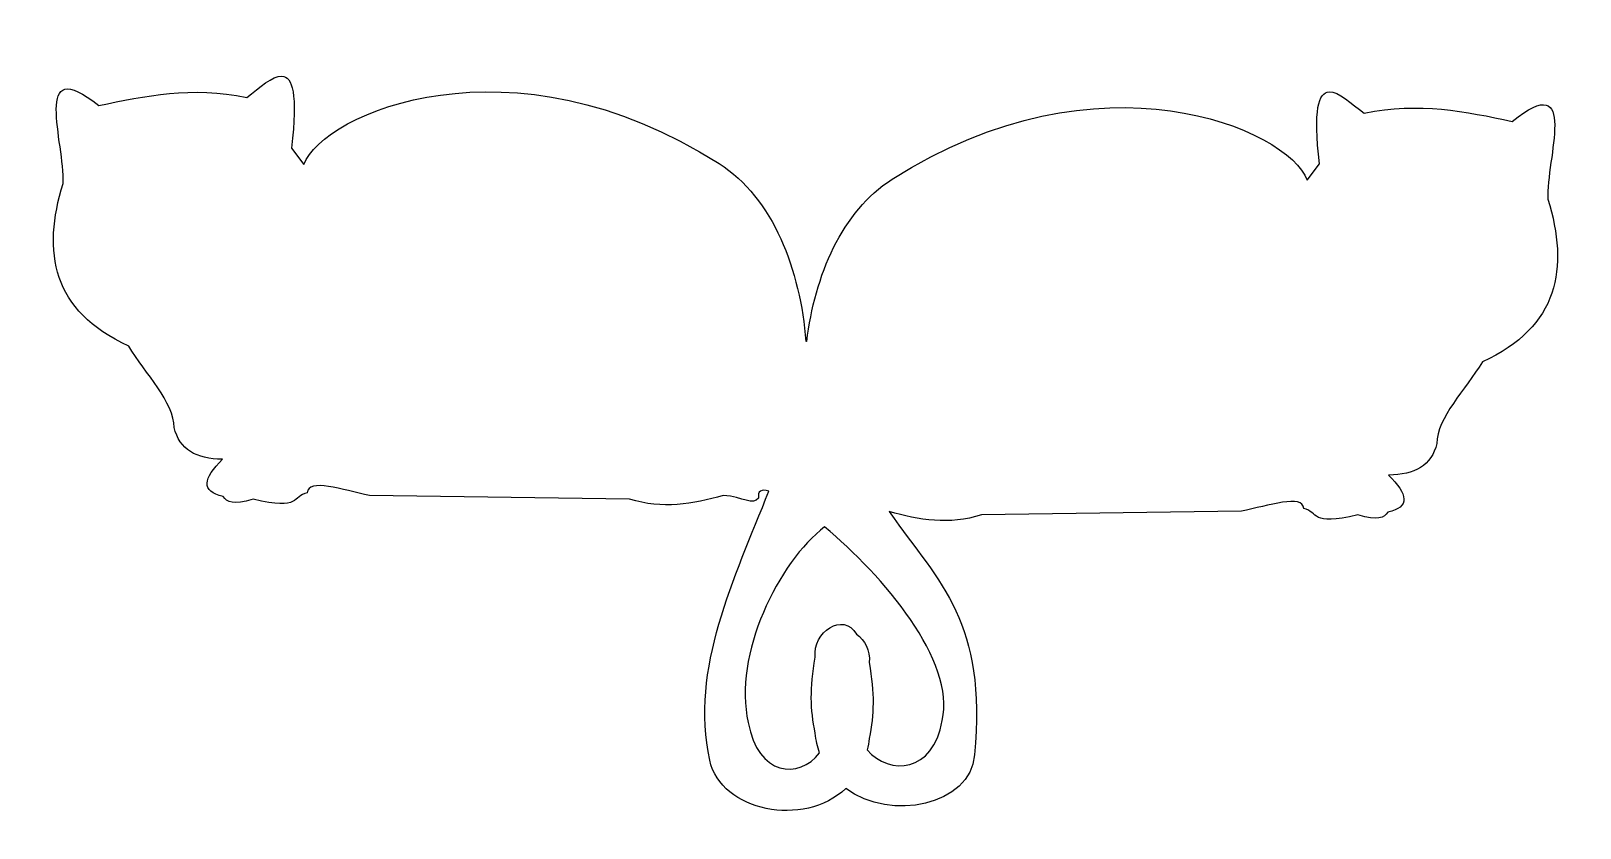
# Model space of a CAD drawing. Header units: centimetres. Extents: x -9.3 to 9, y -5 to 4.4.
import ezdxf

# ---------------------------------------------------------------- set-up
doc = ezdxf.new("R2010")
doc.units = ezdxf.units.CM
doc.header["$MEASUREMENT"] = 0
doc.layers.add('Layer 1', color=7, linetype='Continuous')

msp = doc.modelspace()

# ---------------------------------------------------------------- linework, layer by layer
at = {"layer": 'Layer 1'}
for points, knots in [([(-6.33232, 3.82428), (-6.4417, 3.83012), (-6.59702, 3.68749), (-6.74375, 3.57297), (-6.74375, 3.57297), (-7.39668, 3.70753), (-7.94282, 3.59217), (-8.48831, 3.4769), (-8.48831, 3.4769), (-9.28839, 4.116), (-8.88457, 3.03027), (-8.91088, 2.56006), (-8.91088, 2.56006), (-9.15686, 1.74654), (-9.04269, 1.05674), (-8.13676, 0.64007), (-8.13676, 0.64007), (-7.94039, 0.31786), (-7.60135, -0.023), (-7.60072, -0.31993), (-7.60072, -0.31993), (-7.54031, -0.57745), (-7.34064, -0.69143), (-7.03266, -0.69307), (-7.03266, -0.69307), (-7.25782, -0.91758), (-7.29247, -1.07618), (-7.02291, -1.13025), (-7.02291, -1.13025), (-6.98318, -1.19792), (-6.90219, -1.23638), (-6.67135, -1.16297), (-6.67135, -1.16297), (-6.09761, -1.30108), (-6.21543, -1.12629), (-6.03228, -1.08779), (-6.03228, -1.08779), (-6.02724, -0.91306), (-5.61443, -1.05412), (-5.29923, -1.11981), (-5.29923, -1.11981), (-5.29923, -1.11981), (-2.23476, -1.16297), (-2.23476, -1.16297), (-2.23476, -1.16297), (-1.85027, -1.28473), (-1.48788, -1.2235), (-1.13066, -1.11981), (-1.13066, -1.11981), (-0.89084, -1.13756), (-0.78709, -1.24305), (-0.71506, -1.15044), (-0.71506, -1.15044), (-0.72952, -1.06736), (-0.68222, -1.04392), (-0.59323, -1.06829), (-0.59323, -1.06829), (-1.001, -2.10074), (-1.52538, -3.1612), (-1.29078, -4.23997), (-1.29078, -4.23997), (-1.15836, -4.8489), (-0.18113, -5.04095), (0.31177, -4.57551), (0.31177, -4.57551), (0.84514, -4.96912), (1.7793, -4.77288), (1.83078, -4.1794), (1.83078, -4.1794), (1.96752, -2.60306), (1.43954, -2.18045), (0.82344, -1.31055), (0.82344, -1.31055), (1.17504, -1.41116), (1.53188, -1.46862), (1.91014, -1.34884), (1.91014, -1.34884), (1.91014, -1.34884), (4.97461, -1.30568), (4.97461, -1.30568), (4.97461, -1.30568), (5.28981, -1.23999), (5.70262, -1.09962), (5.70766, -1.27435), (5.70766, -1.27435), (5.8908, -1.31285), (5.77369, -1.48695), (6.34743, -1.34884), (6.34743, -1.34884), (6.57827, -1.42225), (6.65856, -1.38379), (6.69829, -1.31612), (6.69829, -1.31612), (6.96785, -1.26204), (6.9332, -1.10414), (6.70804, -0.87963), (6.70804, -0.87963), (7.01602, -0.87799), (7.21569, -0.76401), (7.2761, -0.50649), (7.2761, -0.50649), (7.27673, -0.20956), (7.61647, 0.13199), (7.81284, 0.4542), (7.81284, 0.4542), (8.71877, 0.87088), (8.83225, 1.55997), (8.58627, 2.3735), (8.58627, 2.3735), (8.55997, 2.8437), (8.96379, 3.93013), (8.1637, 3.29103), (8.1637, 3.29103), (7.6182, 3.4063), (7.07207, 3.52166), (6.41914, 3.3871), (6.41914, 3.3871), (6.27241, 3.50162), (6.11709, 3.64425), (6.00771, 3.63841), (6.00771, 3.63841), (5.88375, 3.63179), (5.8188, 3.43442), (5.89284, 2.7898), (5.89284, 2.7898), (5.89284, 2.7898), (5.74874, 2.59766), (5.74874, 2.59766), (5.74874, 2.59766), (5.52422, 3.2017), (3.30769, 4.17078), (0.85756, 2.6081), (0.85756, 2.6081), (0.26684, 2.23134), (-0.05234, 1.47375), (-0.14769, 0.69646), (-0.14769, 0.69646), (-0.1484, 0.69881), (-0.14906, 0.70107), (-0.14978, 0.70342), (-0.14978, 0.70342), (-0.14978, 0.70342), (-0.15813, 0.69507), (-0.15813, 0.69507), (-0.15813, 0.69507), (-0.22261, 1.53582), (-0.54329, 2.38694), (-1.18148, 2.79398), (-1.18148, 2.79398), (-3.63161, 4.35666), (-5.84814, 3.38758), (-6.07266, 2.78354), (-6.07266, 2.78354), (-6.07266, 2.78354), (-6.21746, 2.97568), (-6.21746, 2.97568), (-6.21746, 2.97568), (-6.14342, 3.62031), (-6.20836, 3.81767), (-6.33233, 3.82429), (-6.33233, 3.82429), (-6.33233, 3.82429), (-6.33232, 3.82428), (-6.33232, 3.82428)], [0, 0, 0, 0, 0.02380952, 0.02380952, 0.02380952, 0.02380952, 0.04761905, 0.04761905, 0.04761905, 0.04761905, 0.07142857, 0.07142857, 0.07142857, 0.07142857, 0.0952381, 0.0952381, 0.0952381, 0.0952381, 0.11904762, 0.11904762, 0.11904762, 0.11904762, 0.14285714, 0.14285714, 0.14285714, 0.14285714, 0.16666667, 0.16666667, 0.16666667, 0.16666667, 0.19047619, 0.19047619, 0.19047619, 0.19047619, 0.21428571, 0.21428571, 0.21428571, 0.21428571, 0.23809524, 0.23809524, 0.23809524, 0.23809524, 0.26190476, 0.26190476, 0.26190476, 0.26190476, 0.28571429, 0.28571429, 0.28571429, 0.28571429, 0.30952381, 0.30952381, 0.30952381, 0.30952381, 0.33333333, 0.33333333, 0.33333333, 0.33333333, 0.35714286, 0.35714286, 0.35714286, 0.35714286, 0.38095238, 0.38095238, 0.38095238, 0.38095238, 0.4047619, 0.4047619, 0.4047619, 0.4047619, 0.42857143, 0.42857143, 0.42857143, 0.42857143, 0.45238095, 0.45238095, 0.45238095, 0.45238095, 0.47619048, 0.47619048, 0.47619048, 0.47619048, 0.5, 0.5, 0.5, 0.5, 0.52380952, 0.52380952, 0.52380952, 0.52380952, 0.54761905, 0.54761905, 0.54761905, 0.54761905, 0.57142857, 0.57142857, 0.57142857, 0.57142857, 0.5952381, 0.5952381, 0.5952381, 0.5952381, 0.61904762, 0.61904762, 0.61904762, 0.61904762, 0.64285714, 0.64285714, 0.64285714, 0.64285714, 0.66666667, 0.66666667, 0.66666667, 0.66666667, 0.69047619, 0.69047619, 0.69047619, 0.69047619, 0.71428571, 0.71428571, 0.71428571, 0.71428571, 0.73809524, 0.73809524, 0.73809524, 0.73809524, 0.76190476, 0.76190476, 0.76190476, 0.76190476, 0.78571429, 0.78571429, 0.78571429, 0.78571429, 0.80952381, 0.80952381, 0.80952381, 0.80952381, 0.83333333, 0.83333333, 0.83333333, 0.83333333, 0.85714286, 0.85714286, 0.85714286, 0.85714286, 0.88095238, 0.88095238, 0.88095238, 0.88095238, 0.9047619, 0.9047619, 0.9047619, 0.9047619, 0.92857143, 0.92857143, 0.92857143, 0.92857143, 0.95238095, 0.95238095, 0.95238095, 0.95238095, 1, 1, 1, 1]), ([(0.06326, -1.49017), (0.74924, -2.06054), (1.6142, -3.07536), (1.44791, -3.77286), (1.44791, -3.77286), (1.34675, -4.38991), (0.82576, -4.42555), (0.56519, -4.11955), (0.56519, -4.11955), (0.57501, -4.07644), (0.58256, -4.03113), (0.58747, -3.9838), (0.58747, -3.9838), (0.64707, -3.69569), (0.65183, -3.4607), (0.58747, -3.08785), (0.58747, -3.08785), (0.60499, -2.94992), (0.53532, -2.8244), (0.43989, -2.75509), (0.43989, -2.75509), (0.28769, -2.48714), (-0.08541, -2.72884), (-0.04742, -3.02798), (-0.04742, -3.02798), (-0.11178, -3.40083), (-0.10702, -3.63582), (-0.04742, -3.92393), (-0.04742, -3.92393), (-0.03878, -4.0073), (-0.02167, -4.08385), (0.0027, -4.15436), (0.0027, -4.15436), (-0.23144, -4.47069), (-0.73292, -4.42631), (-0.83617, -3.79654), (-0.83617, -3.79654), (-1.02492, -3.00461), (-0.4747, -1.8969), (0.06326, -1.49018), (0.06326, -1.49018), (0.06326, -1.49018), (0.06326, -1.49017), (0.06326, -1.49017)], [0, 0, 0, 0, 0.08333333, 0.08333333, 0.08333333, 0.08333333, 0.16666667, 0.16666667, 0.16666667, 0.16666667, 0.25, 0.25, 0.25, 0.25, 0.33333333, 0.33333333, 0.33333333, 0.33333333, 0.41666667, 0.41666667, 0.41666667, 0.41666667, 0.5, 0.5, 0.5, 0.5, 0.58333333, 0.58333333, 0.58333333, 0.58333333, 0.66666667, 0.66666667, 0.66666667, 0.66666667, 0.75, 0.75, 0.75, 0.75, 0.83333333, 0.83333333, 0.83333333, 0.83333333, 1, 1, 1, 1])]:
    msp.add_open_spline(points, degree=3, knots=knots, dxfattribs=at)

doc.saveas('drawing.dxf')
